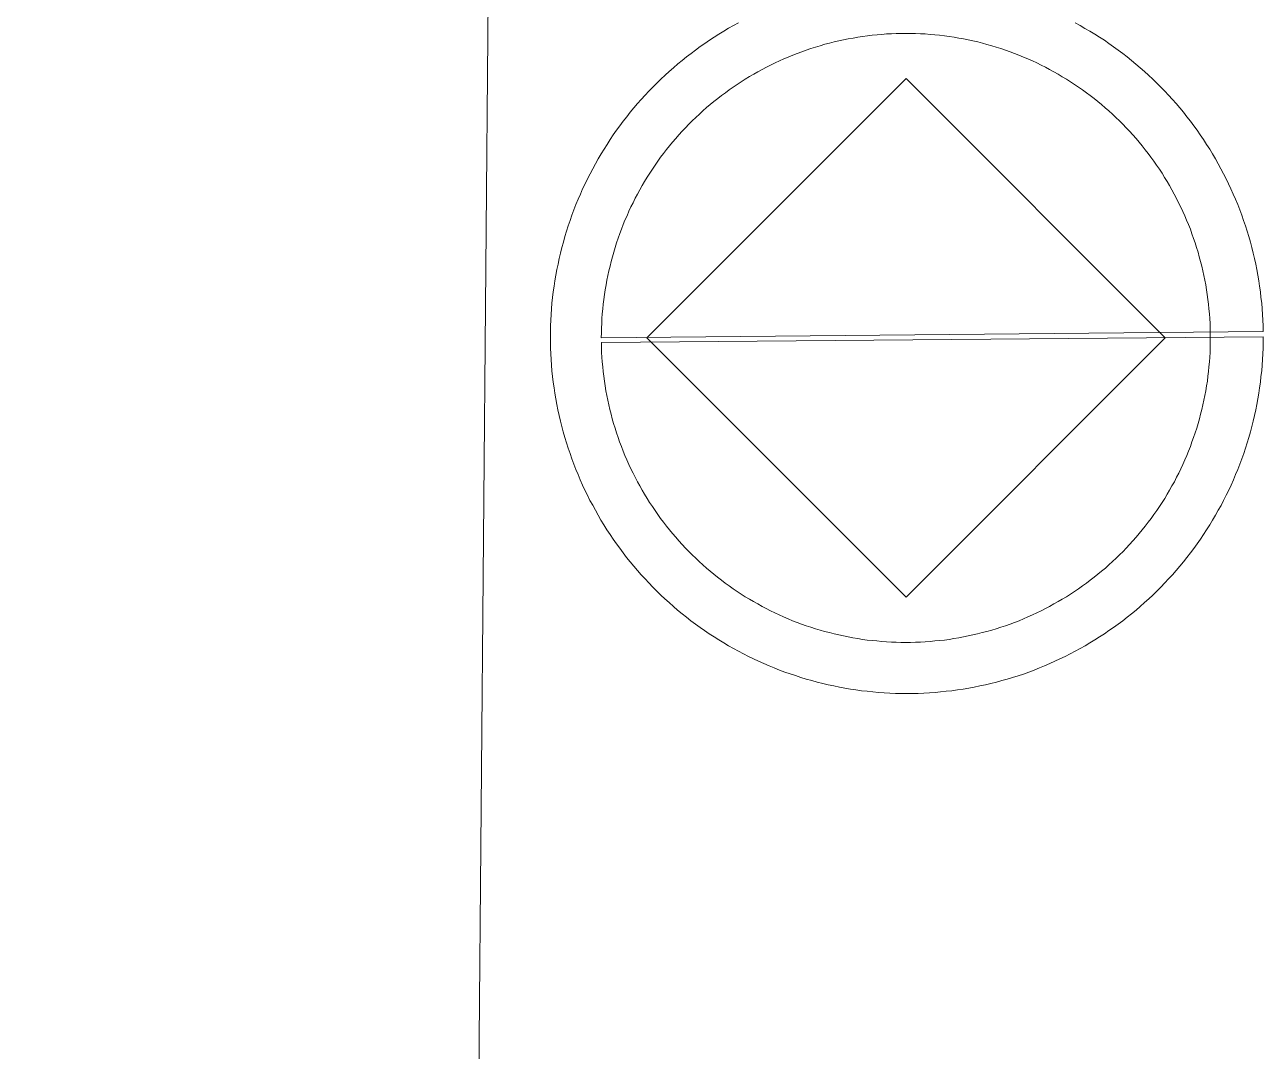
# Model space of a CAD drawing. Header units: millimetres. Extents: x 521 to 148073, y -17811 to 32040.
# Drawn here: x 66102.24 to 66114.66, y 20479.24 to 20489.53 of the extents above; entities that cross this region are included whole.
import ezdxf

# ---------------------------------------------------------------- set-up
doc = ezdxf.new("R2010")
doc.units = ezdxf.units.MM
doc.layers.add('Datové rozvody', color=6, linetype='Continuous')
doc.layers.add('PDF_Geometrie', color=7, linetype='Continuous', true_color=0xbdbdbd)

# ---------------------------------------------------------------- blocks, each defined once
blk = doc.blocks.new('projektor')
at = {"layer": 'PDF_Geometrie', "lineweight": 13}
for points in [[(86062.102, 15177.256), (86062.128, 15177.208), (86062.155, 15177.159), (86062.183, 15177.113), (86062.212, 15177.065), (86062.241, 15177.019), (86062.272, 15176.972), (86062.303, 15176.926), (86062.334, 15176.882), (86062.367, 15176.837), (86062.4, 15176.793), (86062.433, 15176.749), (86062.468, 15176.706), (86062.503, 15176.663), (86062.539, 15176.621), (86062.576, 15176.58), (86062.612, 15176.539), (86062.65, 15176.499), (86062.689, 15176.459), (86062.728, 15176.42), (86062.767, 15176.382), (86062.807, 15176.344), (86062.848, 15176.307), (86062.889, 15176.27), (86062.932, 15176.235), (86062.974, 15176.199), (86063.017, 15176.166), (86063.06, 15176.131), (86063.105, 15176.098), (86063.15, 15176.066), (86063.195, 15176.034), (86063.24, 15176.004), (86063.287, 15175.973), (86063.333, 15175.944), (86063.381, 15175.915), (86063.428, 15175.887), (86063.476, 15175.859), (86063.525, 15175.833), (86063.573, 15175.807), (86063.622, 15175.783), (86063.672, 15175.759), (86063.722, 15175.735), (86063.772, 15175.713), (86063.823, 15175.691), (86063.874, 15175.67), (86063.926, 15175.65), (86063.977, 15175.63), (86064.03, 15175.612), (86064.082, 15175.595), (86064.134, 15175.578), (86064.187, 15175.562), (86064.24, 15175.547), (86064.293, 15175.533), (86064.347, 15175.52), (86064.401, 15175.506), (86064.455, 15175.495), (86064.509, 15175.484), (86064.563, 15175.474), (86064.617, 15175.465), (86064.672, 15175.456), (86064.726, 15175.448), (86064.782, 15175.442), (86064.836, 15175.436), (86064.891, 15175.432), (86064.946, 15175.428), (86065.001, 15175.425), (86065.056, 15175.423), (86065.112, 15175.421), (86065.166, 15175.421), (86065.221, 15175.421), (86065.276, 15175.423), (86065.331, 15175.425), (86065.386, 15175.428), (86065.441, 15175.432), (86065.496, 15175.436), (86065.552, 15175.442), (86065.606, 15175.448), (86065.661, 15175.456), (86065.715, 15175.465), (86065.77, 15175.474), (86065.824, 15175.483), (86065.878, 15175.494), (86065.932, 15175.506), (86065.986, 15175.519), (86066.04, 15175.532), (86066.092, 15175.546), (86066.146, 15175.561), (86066.199, 15175.578), (86066.251, 15175.594), (86066.303, 15175.612), (86066.356, 15175.63), (86066.407, 15175.65), (86066.458, 15175.669), (86066.509, 15175.69), (86066.561, 15175.712), (86066.611, 15175.734), (86066.661, 15175.758), (86066.71, 15175.782), (86066.76, 15175.806), (86066.808, 15175.833), (86066.857, 15175.859), (86066.905, 15175.886), (86066.953, 15175.914), (86067, 15175.943), (86067.046, 15175.972), (86067.092, 15176.003), (86067.139, 15176.033), (86067.183, 15176.065), (86067.228, 15176.097), (86067.272, 15176.131), (86067.316, 15176.164), (86067.359, 15176.199), (86067.402, 15176.234), (86067.444, 15176.269), (86067.485, 15176.306), (86067.526, 15176.344), (86067.566, 15176.381), (86067.606, 15176.419), (86067.645, 15176.458), (86067.684, 15176.498), (86067.721, 15176.538), (86067.758, 15176.579), (86067.795, 15176.62), (86067.831, 15176.662), (86067.866, 15176.705), (86067.9, 15176.747), (86067.934, 15176.791), (86067.967, 15176.836), (86068, 15176.881), (86068.031, 15176.925), (86068.062, 15176.971), (86068.092, 15177.017), (86068.122, 15177.064), (86068.15, 15177.112), (86068.179, 15177.158), (86068.205, 15177.207), (86068.232, 15177.255), (86068.258, 15177.304), (86068.282, 15177.354), (86068.306, 15177.402), (86068.33, 15177.452), (86068.353, 15177.503), (86068.374, 15177.554), (86068.395, 15177.605), (86068.415, 15177.657), (86068.435, 15177.708), (86068.453, 15177.761), (86068.47, 15177.812), (86068.488, 15177.865), (86068.504, 15177.917), (86068.519, 15177.971), (86068.533, 15178.024), (86068.546, 15178.078), (86068.559, 15178.131), (86068.571, 15178.186), (86068.582, 15178.24), (86068.592, 15178.294), (86068.601, 15178.349), (86068.609, 15178.402), (86068.617, 15178.457), (86068.623, 15178.512), (86068.628, 15178.567), (86068.633, 15178.622), (86068.637, 15178.677), (86068.641, 15178.732), (86068.643, 15178.787), (86068.644, 15178.843), (86068.644, 15178.898), (86068.644, 15178.953), (86068.643, 15179.008), (86068.641, 15179.064), (86068.637, 15179.119), (86068.633, 15179.174), (86068.628, 15179.228), (86068.623, 15179.283), (86068.617, 15179.338), (86068.609, 15179.392), (86068.601, 15179.447), (86068.592, 15179.502), (86068.582, 15179.556), (86068.571, 15179.61), (86068.559, 15179.664), (86068.546, 15179.718), (86068.533, 15179.772), (86068.519, 15179.825), (86068.504, 15179.877), (86068.488, 15179.93), (86068.471, 15179.983), (86068.454, 15180.035), (86068.435, 15180.087), (86068.415, 15180.139), (86068.395, 15180.191), (86068.374, 15180.242), (86068.353, 15180.293), (86068.33, 15180.342), (86068.306, 15180.392), (86068.283, 15180.442), (86068.258, 15180.492), (86068.232, 15180.541), (86068.205, 15180.589), (86068.179, 15180.637), (86068.15, 15180.684), (86068.122, 15180.732), (86068.092, 15180.778), (86068.062, 15180.825), (86068.031, 15180.87), (86068, 15180.915), (86067.967, 15180.96), (86067.935, 15181.005), (86067.9, 15181.047), (86067.866, 15181.091), (86067.831, 15181.134), (86067.795, 15181.175), (86067.758, 15181.217), (86067.721, 15181.258), (86067.684, 15181.298), (86067.645, 15181.337), (86067.606, 15181.377), (86067.566, 15181.415), (86067.526, 15181.452), (86067.485, 15181.49), (86067.444, 15181.526), (86067.402, 15181.562), (86067.359, 15181.598), (86067.317, 15181.631), (86067.272, 15181.666), (86067.229, 15181.698), (86067.183, 15181.731), (86067.139, 15181.762), (86067.092, 15181.793), (86067.046, 15181.823), (86067, 15181.853), (86066.953, 15181.881), (86066.905, 15181.91), (86066.857, 15181.937), (86066.809, 15181.964), (86066.76, 15181.989), (86066.71, 15182.014), (86066.661, 15182.038), (86066.611, 15182.062), (86066.561, 15182.084), (86066.509, 15182.105), (86066.458, 15182.127), (86066.408, 15182.147), (86066.356, 15182.165), (86066.303, 15182.185), (86066.251, 15182.202), (86066.199, 15182.219), (86066.146, 15182.234), (86066.092, 15182.25), (86066.04, 15182.264), (86065.986, 15182.277), (86065.932, 15182.29), (86065.878, 15182.302), (86065.824, 15182.313), (86065.77, 15182.323), (86065.715, 15182.332), (86065.661, 15182.34), (86065.606, 15182.347), (86065.552, 15182.353), (86065.496, 15182.36), (86065.441, 15182.365), (86065.387, 15182.369), (86065.331, 15182.371), (86065.276, 15182.374), (86065.221, 15182.375), (86065.166, 15182.375), (86065.221, 15175.918), (86065.268, 15175.919), (86065.316, 15175.92), (86065.362, 15175.923), (86065.409, 15175.926), (86065.456, 15175.931), (86065.503, 15175.936), (86065.55, 15175.942), (86065.596, 15175.948), (86065.643, 15175.955), (86065.69, 15175.962), (86065.736, 15175.971), (86065.783, 15175.98), (86065.829, 15175.991), (86065.875, 15176.001), (86065.92, 15176.013), (86065.966, 15176.024), (86066.011, 15176.037), (86066.056, 15176.052), (86066.101, 15176.066), (86066.146, 15176.081), (86066.19, 15176.096), (86066.235, 15176.113), (86066.279, 15176.13), (86066.322, 15176.148), (86066.366, 15176.167), (86066.409, 15176.186), (86066.451, 15176.205), (86066.494, 15176.227), (86066.535, 15176.247), (86066.578, 15176.269), (86066.619, 15176.292), (86066.66, 15176.315), (86066.7, 15176.339), (86066.741, 15176.364), (86066.78, 15176.388), (86066.82, 15176.415), (86066.859, 15176.441), (86066.897, 15176.468), (86066.936, 15176.495), (86066.974, 15176.524), (86067.011, 15176.553), (86067.048, 15176.582), (86067.084, 15176.612), (86067.12, 15176.643), (86067.156, 15176.674), (86067.19, 15176.706), (86067.226, 15176.738), (86067.259, 15176.771), (86067.292, 15176.804), (86067.325, 15176.838), (86067.357, 15176.873), (86067.389, 15176.907), (86067.42, 15176.943), (86067.451, 15176.978), (86067.48, 15177.015), (86067.51, 15177.052), (86067.539, 15177.089), (86067.567, 15177.127), (86067.595, 15177.164), (86067.622, 15177.203), (86067.648, 15177.243), (86067.674, 15177.281), (86067.7, 15177.321), (86067.723, 15177.362), (86067.748, 15177.402), (86067.771, 15177.443), (86067.794, 15177.485), (86067.816, 15177.527), (86067.837, 15177.568), (86067.857, 15177.611), (86067.878, 15177.654), (86067.897, 15177.696), (86067.915, 15177.74), (86067.934, 15177.784), (86067.95, 15177.828), (86067.967, 15177.871), (86067.983, 15177.916), (86067.998, 15177.961), (86068.012, 15178.006), (86068.026, 15178.051), (86068.039, 15178.096), (86068.05, 15178.142), (86068.062, 15178.188), (86068.073, 15178.234), (86068.083, 15178.279), (86068.092, 15178.326), (86068.101, 15178.372), (86068.109, 15178.419), (86068.116, 15178.466), (86068.123, 15178.512), (86068.127, 15178.559), (86068.132, 15178.606), (86068.137, 15178.653), (86068.14, 15178.699), (86068.143, 15178.747), (86068.145, 15178.794), (86068.146, 15178.841), (86068.146, 15178.889), (86068.146, 15178.935), (86068.145, 15178.982), (86068.143, 15179.03), (86068.14, 15179.077), (86068.137, 15179.124), (86068.132, 15179.17), (86068.127, 15179.218), (86068.123, 15179.264), (86068.116, 15179.311), (86068.109, 15179.358), (86068.101, 15179.404), (86068.092, 15179.451), (86068.083, 15179.497), (86068.073, 15179.543), (86068.062, 15179.589), (86068.05, 15179.634), (86068.039, 15179.68), (86068.026, 15179.726), (86068.012, 15179.771), (86067.998, 15179.815), (86067.983, 15179.86), (86067.967, 15179.905), (86067.95, 15179.949), (86067.934, 15179.993), (86067.915, 15180.036), (86067.897, 15180.08), (86067.878, 15180.123), (86067.857, 15180.165), (86067.837, 15180.208), (86067.816, 15180.25), (86067.794, 15180.291), (86067.771, 15180.333), (86067.748, 15180.374), (86067.723, 15180.415), (86067.7, 15180.455), (86067.674, 15180.495), (86067.648, 15180.535), (86067.623, 15180.573), (86067.595, 15180.612), (86067.567, 15180.651), (86067.539, 15180.688), (86067.51, 15180.726), (86067.481, 15180.762), (86067.451, 15180.798), (86067.42, 15180.835), (86067.389, 15180.87), (86067.357, 15180.905), (86067.325, 15180.939), (86067.292, 15180.973), (86067.259, 15181.007), (86067.226, 15181.039), (86067.19, 15181.072), (86067.156, 15181.103), (86067.12, 15181.134), (86067.084, 15181.164), (86067.048, 15181.195), (86067.011, 15181.224), (86066.974, 15181.253), (86066.936, 15181.281), (86066.897, 15181.309), (86066.859, 15181.336), (86066.821, 15181.363), (86066.78, 15181.388), (86066.741, 15181.414), (86066.7, 15181.438), (86066.66, 15181.462), (86066.619, 15181.485), (86066.578, 15181.508), (86066.535, 15181.529), (86066.494, 15181.551), (86066.451, 15181.571), (86066.409, 15181.592), (86066.366, 15181.611), (86066.322, 15181.629), (86066.279, 15181.646), (86066.235, 15181.664), (86066.19, 15181.68), (86066.146, 15181.696), (86066.101, 15181.712), (86066.056, 15181.726), (86066.011, 15181.739), (86065.966, 15181.752), (86065.92, 15181.764), (86065.875, 15181.776), (86065.829, 15181.787), (86065.783, 15181.797), (86065.736, 15181.806), (86065.69, 15181.814), (86065.643, 15181.822), (86065.596, 15181.83), (86065.55, 15181.836), (86065.503, 15181.841), (86065.456, 15181.846), (86065.409, 15181.85), (86065.362, 15181.853), (86065.316, 15181.856), (86065.268, 15181.858), (86065.221, 15181.859), (86065.174, 15181.859), (86065.127, 15181.859), (86065.081, 15181.858), (86065.034, 15181.856), (86064.986, 15181.853), (86064.939, 15181.85), (86064.892, 15181.846), (86064.846, 15181.841), (86064.799, 15181.836), (86064.752, 15181.829), (86064.705, 15181.821), (86064.659, 15181.814), (86064.612, 15181.805), (86064.566, 15181.796), (86064.521, 15181.786), (86064.474, 15181.776), (86064.429, 15181.764), (86064.383, 15181.751), (86064.338, 15181.739), (86064.293, 15181.725), (86064.248, 15181.711), (86064.204, 15181.696), (86064.159, 15181.68), (86064.115, 15181.664), (86064.07, 15181.646), (86064.027, 15181.628), (86063.984, 15181.61), (86063.941, 15181.591), (86063.899, 15181.571), (86063.856, 15181.55), (86063.814, 15181.528), (86063.772, 15181.507), (86063.73, 15181.485), (86063.69, 15181.461), (86063.649, 15181.437), (86063.609, 15181.412), (86063.569, 15181.388), (86063.53, 15181.362), (86063.49, 15181.335), (86063.452, 15181.309), (86063.413, 15181.28), (86063.376, 15181.253), (86063.339, 15181.223), (86063.302, 15181.194), (86063.265, 15181.164), (86063.229, 15181.134), (86063.194, 15181.102), (86063.159, 15181.071), (86063.125, 15181.038), (86063.091, 15181.006), (86063.058, 15180.972), (86063.025, 15180.938), (86062.993, 15180.904), (86062.961, 15180.869), (86062.93, 15180.834), (86062.899, 15180.798), (86062.87, 15180.761), (86062.84, 15180.725), (86062.811, 15180.688), (86062.783, 15180.65), (86062.755, 15180.612), (86062.729, 15180.573), (86062.702, 15180.535), (86062.676, 15180.495), (86062.651, 15180.455), (86062.627, 15180.415), (86062.603, 15180.374), (86062.579, 15180.333), (86062.556, 15180.291), (86062.534, 15180.25), (86062.514, 15180.208), (86062.493, 15180.165), (86062.473, 15180.123), (86062.454, 15180.08), (86062.435, 15180.036), (86062.417, 15179.992), (86062.4, 15179.949), (86062.384, 15179.905), (86062.368, 15179.86), (86062.353, 15179.815), (86062.338, 15179.771), (86062.325, 15179.726), (86062.312, 15179.68), (86062.299, 15179.635), (86062.288, 15179.59), (86062.278, 15179.543), (86062.268, 15179.497), (86062.258, 15179.451), (86062.25, 15179.404), (86062.242, 15179.359), (86062.234, 15179.312), (86062.229, 15179.265), (86062.223, 15179.218), (86062.218, 15179.171), (86062.214, 15179.125), (86062.21, 15179.077), (86062.208, 15179.03), (86062.206, 15178.983), (86062.205, 15178.937), (86062.204, 15178.889), (86062.205, 15178.842), (86062.206, 15178.795), (86062.208, 15178.747), (86062.21, 15178.701), (86062.214, 15178.654), (86062.218, 15178.607), (86062.223, 15178.56), (86062.229, 15178.513), (86062.234, 15178.467), (86062.242, 15178.42), (86062.25, 15178.373), (86062.258, 15178.327), (86062.267, 15178.28), (86062.277, 15178.235), (86062.288, 15178.189), (86062.299, 15178.143), (86062.311, 15178.097), (86062.325, 15178.051), (86062.338, 15178.007), (86062.352, 15177.962), (86062.368, 15177.917), (86062.383, 15177.872), (86062.4, 15177.829), (86062.417, 15177.785), (86062.435, 15177.741), (86062.454, 15177.697), (86062.473, 15177.655), (86062.493, 15177.612), (86062.513, 15177.569), (86062.534, 15177.528), (86062.556, 15177.486), (86062.579, 15177.444), (86062.603, 15177.404), (86062.626, 15177.363), (86062.651, 15177.322), (86062.676, 15177.282), (86062.702, 15177.244), (86062.728, 15177.204), (86062.755, 15177.165), (86062.783, 15177.128), (86062.811, 15177.09), (86062.84, 15177.053), (86062.869, 15177.016), (86062.899, 15176.979), (86062.929, 15176.944), (86062.961, 15176.908), (86062.993, 15176.874), (86063.025, 15176.839), (86063.057, 15176.805), (86063.091, 15176.772), (86063.125, 15176.738), (86063.159, 15176.707), (86063.194, 15176.675), (86063.229, 15176.644), (86063.265, 15176.613), (86063.301, 15176.583), (86063.338, 15176.553), (86063.376, 15176.525), (86063.413, 15176.496), (86063.452, 15176.469), (86063.49, 15176.442), (86063.529, 15176.416), (86063.569, 15176.389), (86063.608, 15176.364), (86063.648, 15176.339), (86063.69, 15176.316), (86063.73, 15176.293), (86063.772, 15176.27), (86063.813, 15176.248), (86063.856, 15176.227), (86063.898, 15176.206), (86063.94, 15176.186), (86063.984, 15176.168), (86064.027, 15176.148), (86064.07, 15176.131), (86064.114, 15176.114), (86064.158, 15176.097), (86064.203, 15176.081), (86064.248, 15176.066), (86064.293, 15176.052), (86064.338, 15176.038), (86064.383, 15176.025), (86064.429, 15176.013), (86064.474, 15176.002), (86064.521, 15175.991), (86064.566, 15175.98), (86064.612, 15175.971), (86064.659, 15175.963), (86064.705, 15175.955), (86064.752, 15175.948), (86064.799, 15175.942), (86064.846, 15175.936), (86064.892, 15175.931), (86064.939, 15175.926), (86064.986, 15175.923), (86065.033, 15175.921), (86065.081, 15175.919), (86065.127, 15175.918), (86065.174, 15175.917), (86065.112, 15182.375), (86065.056, 15182.374), (86065.001, 15182.371), (86064.946, 15182.368), (86064.891, 15182.364), (86064.836, 15182.36), (86064.782, 15182.353), (86064.727, 15182.347), (86064.672, 15182.34), (86064.617, 15182.331), (86064.563, 15182.322), (86064.509, 15182.312), (86064.455, 15182.302), (86064.401, 15182.289), (86064.347, 15182.277), (86064.293, 15182.264), (86064.24, 15182.25), (86064.187, 15182.234), (86064.134, 15182.218), (86064.082, 15182.202), (86064.03, 15182.184), (86063.978, 15182.165), (86063.926, 15182.146), (86063.874, 15182.126), (86063.823, 15182.105), (86063.773, 15182.083), (86063.722, 15182.06), (86063.673, 15182.037), (86063.622, 15182.014), (86063.573, 15181.988), (86063.525, 15181.963), (86063.476, 15181.936), (86063.429, 15181.909), (86063.381, 15181.881), (86063.334, 15181.853), (86063.287, 15181.823), (86063.241, 15181.793), (86063.195, 15181.761), (86063.15, 15181.73), (86063.105, 15181.698), (86063.061, 15181.665), (86063.017, 15181.631), (86062.974, 15181.597), (86062.932, 15181.561), (86062.89, 15181.525), (86062.848, 15181.49), (86062.808, 15181.452), (86062.767, 15181.415), (86062.728, 15181.376), (86062.689, 15181.337), (86062.65, 15181.298), (86062.612, 15181.257), (86062.576, 15181.216), (86062.539, 15181.175), (86062.504, 15181.133), (86062.468, 15181.09), (86062.433, 15181.047), (86062.4, 15181.004), (86062.367, 15180.96), (86062.335, 15180.915), (86062.303, 15180.87), (86062.272, 15180.825), (86062.242, 15180.778), (86062.212, 15180.731), (86062.183, 15180.684), (86062.156, 15180.636), (86062.128, 15180.589), (86062.102, 15180.54)], [(85756.503, 15177.424), (85756.418, 15177.424), (86117.505, 15174.338), (86119.528, 15170.292)]]:
    blk.add_lwpolyline(points, dxfattribs=at)
blk.add_lwpolyline([(86067.703, 15178.89), (86065.174, 15176.361), (86062.645, 15178.89), (86065.174, 15181.419)], close=True, dxfattribs=at)

msp = doc.modelspace()

# ---------------------------------------------------------------- block references
at = {"layer": 'Datové rozvody', "xscale": 1.027900945623324, "yscale": 1.027900945623324, "zscale": 1.027900945623324, "rotation": 270.0000000000001}
msp.add_blockref('projektor', (50508.686, 108952.866), dxfattribs=at)

doc.saveas('drawing.dxf')
